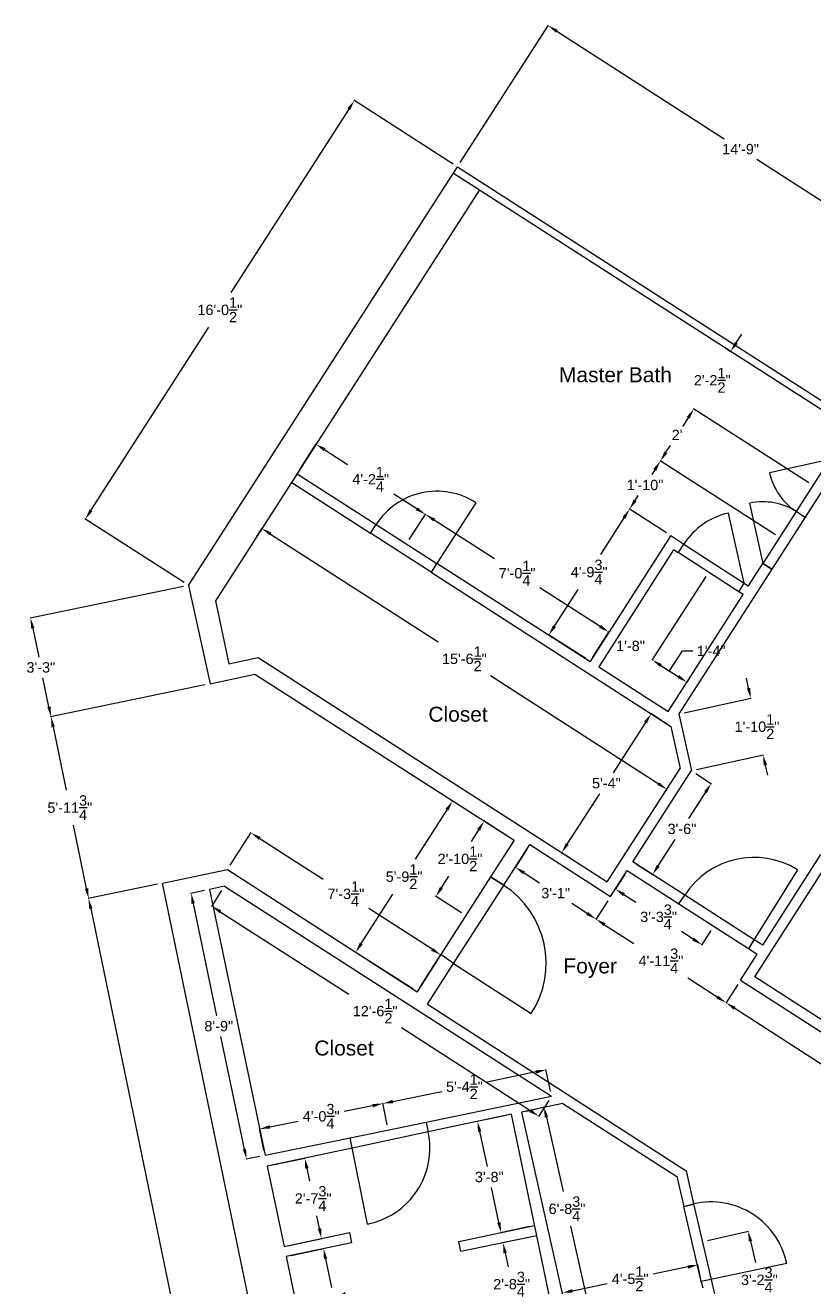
# Model space of a CAD drawing. Header units: inches. Extents: x 21 to 1048, y 4 to 777.
# Drawn here: x 51.8 to 357.2, y 288.8 to 777.3 of the extents above; entities that cross this region are included whole.
import ezdxf

# ---------------------------------------------------------------- set-up
doc = ezdxf.new("R2010")
doc.units = ezdxf.units.IN
doc.header["$MEASUREMENT"] = 0
for name, color, linetype in [('Unit 6 - Dimension', 30, 'Continuous'), ('Unit 6 - Doors', 4, 'Continuous'), ('Unit 6 - Label', 2, 'Continuous'), ('Unit 6 - Walls', 7, 'Continuous')]:
    doc.layers.add(name, color=color, linetype=linetype)
doc.styles.get("Standard").update_dxf_attribs({"font": 'arial.ttf'})
doc.dimstyles.get("Standard").update_dxf_attribs({"dimtxt": 4, "dimasz": 4, "dimexe": 0.18, "dimexo": 2, "dimgap": 2, "dimtad": 0, "dimtih": 1, "dimtoh": 1, "dimzin": 0, "dimdsep": 46, "dimlunit": 4, "dimtxsty": 'Standard', "dimcen": 0.09, "dimadec": 0, "dimazin": 0, "dimtfac": 1, "dimtofl": 0, "dimtmove": 0, "dimatfit": 3, "dimfxl": 1, "dimtolj": 1, "dimtzin": 0, "dimarcsym": 0})

# ---------------------------------------------------------------- blocks, each defined once
blk = doc.blocks.new('*D2')
at = {"layer": 'Defpoints', "color": 0, "transparency": 16777216}
for p in [(179.08, 748.21), (219.01, 722.56), (114.96, 560.58)]:
    blk.add_point(p, dxfattribs=at)
at = {"layer": 'Unit 6 - Dimension', "color": 0, "lineweight": -2, "transparency": 16777216}
for p, q in [((217.33, 723.64), (178.93, 748.31)), ((176.92, 744.85), (131.37, 673.94)), ((77.19, 589.6), (122.74, 660.5)), ((113.27, 561.66), (74.88, 586.33))]:
    blk.add_line(p, q, dxfattribs=at)
at = {"layer": 'Unit 6 - Dimension', "color": 0, "transparency": 16777216}
for points in [[(176.36, 745.21), (177.48, 744.49), (179.08, 748.21)], [(76.63, 589.96), (77.75, 589.24), (75.03, 586.23)]]:
    blk.add_solid(points, dxfattribs=at)
at = {"layer": 'Unit 6 - Dimension', "color": 0, "transparency": 16777216, "insert": (127.05, 667.22), "char_height": 4, "attachment_point": 5}
blk.add_mtext('\\A1;16\'-0{\\H1.000000x;\\S1/2;}"', dxfattribs=at)
blk = doc.blocks.new('*D3')
at = {"layer": 'Defpoints', "color": 0, "transparency": 16777216}
for p in [(219.01, 722.56), (402.98, 681.6), (367.9, 626.97)]:
    blk.add_point(p, dxfattribs=at)
at = {"layer": 'Unit 6 - Dimension', "color": 0, "lineweight": -2, "transparency": 16777216}
for p, q in [((220.09, 724.25), (254.18, 777.35)), ((257.45, 775.03), (322.23, 733.44)), ((399.61, 683.76), (334.83, 725.36)), ((368.98, 628.65), (403.08, 681.75))]:
    blk.add_line(p, q, dxfattribs=at)
at = {"layer": 'Unit 6 - Dimension', "color": 0, "transparency": 16777216}
for points in [[(257.81, 775.6), (257.09, 774.47), (254.08, 777.2)], [(399.97, 684.32), (399.25, 683.2), (402.98, 681.6)]]:
    blk.add_solid(points, dxfattribs=at)
at = {"layer": 'Unit 6 - Dimension', "color": 0, "transparency": 16777216, "insert": (328.53, 729.4), "char_height": 4, "attachment_point": 5}
blk.add_mtext('\\A1;14\'-9"', dxfattribs=at)
blk = doc.blocks.new('*D4')
at = {"layer": 'Defpoints', "color": 0, "transparency": 16777216}
for p in [(129.96, 450.62), (212.53, 417.63), (203.36, 403.39)]:
    blk.add_point(p, dxfattribs=at)
at = {"layer": 'Unit 6 - Dimension', "color": 0, "lineweight": -2, "transparency": 16777216}
for p, q in [((131.04, 452.31), (139.22, 465.01)), ((142.48, 462.7), (167.01, 446.92)), ((209.16, 419.79), (184.64, 435.57)), ((204.45, 405.07), (212.62, 417.78))]:
    blk.add_line(p, q, dxfattribs=at)
at = {"layer": 'Unit 6 - Dimension', "color": 0, "transparency": 16777216}
for points in [[(142.85, 463.26), (142.12, 462.14), (139.12, 464.86)], [(209.52, 420.35), (208.8, 419.23), (212.53, 417.63)]]:
    blk.add_solid(points, dxfattribs=at)
at = {"layer": 'Unit 6 - Dimension', "color": 0, "transparency": 16777216, "insert": (175.82, 441.25), "char_height": 4, "attachment_point": 5}
blk.add_mtext('\\A1;7\'-3{\\H1.000000x;\\S1/4;}"', dxfattribs=at)
blk = doc.blocks.new('*D29')
at = {"layer": 'Defpoints', "color": 0, "transparency": 16777216}
for p in [(226.75, 353.17), (239.75, 355.92), (248.86, 312.9)]:
    blk.add_point(p, dxfattribs=at)
at = {"layer": 'Unit 6 - Dimension', "color": 0, "lineweight": -2, "transparency": 16777216}
for p, q in [((237.79, 355.51), (226.57, 353.13)), ((227.58, 349.26), (230.45, 335.7)), ((235.04, 314.06), (232.17, 327.61)), ((246.91, 312.49), (235.69, 310.11))]:
    blk.add_line(p, q, dxfattribs=at)
at = {"layer": 'Unit 6 - Dimension', "color": 0, "transparency": 16777216}
for points in [[(228.23, 349.39), (226.93, 349.12), (226.75, 353.17)], [(235.69, 314.2), (234.39, 313.92), (235.87, 310.15)]]:
    blk.add_solid(points, dxfattribs=at)
at = {"layer": 'Unit 6 - Dimension', "color": 0, "transparency": 16777216, "insert": (231.31, 331.66), "char_height": 4, "attachment_point": 5}
blk.add_mtext('\\A1;3\'-8"', dxfattribs=at)
blk = doc.blocks.new('*D32')
at = {"layer": 'Defpoints', "color": 0, "transparency": 16777216}
for p in [(159.92, 338.95), (145.41, 335.93), (151.91, 304.78)]:
    blk.add_point(p, dxfattribs=at)
at = {"layer": 'Unit 6 - Dimension', "color": 0, "lineweight": -2, "transparency": 16777216}
for p, q in [((147.37, 336.34), (160.1, 338.99)), ((160.74, 335.04), (161.77, 330.09)), ((165.6, 311.72), (164.57, 316.67)), ((153.87, 305.19), (166.59, 307.84))]:
    blk.add_line(p, q, dxfattribs=at)
at = {"layer": 'Unit 6 - Dimension', "color": 0, "transparency": 16777216}
for points in [[(161.39, 335.17), (160.08, 334.9), (159.92, 338.95)], [(166.25, 311.86), (164.95, 311.58), (166.41, 307.8)]]:
    blk.add_solid(points, dxfattribs=at)
at = {"layer": 'Unit 6 - Dimension', "color": 0, "transparency": 16777216, "insert": (163.17, 323.38), "char_height": 4, "attachment_point": 5}
blk.add_mtext('\\A1;2\'-7{\\H1.000000x;\\S3/4;}"', dxfattribs=at)
blk = doc.blocks.new('*D33')
at = {"layer": 'Defpoints', "color": 0, "transparency": 16777216}
for p in [(167.16, 303.96), (152.71, 300.95), (161.78, 257.42)]:
    blk.add_point(p, dxfattribs=at)
at = {"layer": 'Unit 6 - Dimension', "color": 0, "lineweight": -2, "transparency": 16777216}
for p, q in [((154.67, 301.36), (167.34, 304)), ((167.98, 300.05), (170.3, 288.91)), ((175.42, 264.35), (173.1, 275.48)), ((163.74, 257.82), (176.41, 260.47))]:
    blk.add_line(p, q, dxfattribs=at)
at = {"layer": 'Unit 6 - Dimension', "color": 0, "transparency": 16777216}
for points in [[(168.63, 300.18), (167.32, 299.91), (167.16, 303.96)], [(176.07, 264.48), (174.77, 264.21), (176.24, 260.43)]]:
    blk.add_solid(points, dxfattribs=at)
at = {"layer": 'Unit 6 - Dimension', "color": 0, "transparency": 16777216, "insert": (171.7, 282.2), "char_height": 4, "attachment_point": 5}
blk.add_mtext('\\A1;3\'-8{\\H1.000000x;\\S1/2;}"', dxfattribs=at)
blk = doc.blocks.new('*D34')
at = {"layer": 'Defpoints', "color": 0, "transparency": 16777216}
for p in [(249.7, 308.92), (243.29, 274.22), (256.36, 276.95)]:
    blk.add_point(p, dxfattribs=at)
at = {"layer": 'Unit 6 - Dimension', "color": 0, "lineweight": -2, "transparency": 16777216}
for p, q in [((247.74, 308.51), (236.44, 306.16)), ((237.44, 302.28), (238.55, 296.95)), ((242.47, 278.14), (241.36, 283.46)), ((254.4, 276.54), (243.11, 274.19))]:
    blk.add_line(p, q, dxfattribs=at)
at = {"layer": 'Unit 6 - Dimension', "color": 0, "transparency": 16777216}
for points in [[(238.09, 302.41), (236.78, 302.14), (236.62, 306.19)], [(243.12, 278.27), (241.82, 278), (243.29, 274.22)]]:
    blk.add_solid(points, dxfattribs=at)
at = {"layer": 'Unit 6 - Dimension', "color": 0, "transparency": 16777216, "insert": (239.95, 290.21), "char_height": 4, "attachment_point": 5}
blk.add_mtext('\\A1;2\'-8{\\H1.000000x;\\S3/4;}"', dxfattribs=at)
blk = doc.blocks.new('*D36')
at = {"layer": 'Defpoints', "color": 0, "transparency": 16777216}
for p in [(123.1, 442.96), (137.38, 338.59), (144.55, 340.08)]:
    blk.add_point(p, dxfattribs=at)
at = {"layer": 'Unit 6 - Dimension', "color": 0, "lineweight": -2, "transparency": 16777216}
for p, q in [((121.14, 442.56), (115.75, 441.43)), ((116.74, 437.55), (125.81, 394.07)), ((136.56, 342.5), (127.49, 385.99)), ((142.59, 339.67), (137.2, 338.55))]:
    blk.add_line(p, q, dxfattribs=at)
at = {"layer": 'Unit 6 - Dimension', "color": 0, "transparency": 16777216}
for points in [[(117.39, 437.69), (116.09, 437.42), (115.92, 441.47)], [(137.21, 342.64), (135.91, 342.37), (137.38, 338.59)]]:
    blk.add_solid(points, dxfattribs=at)
at = {"layer": 'Unit 6 - Dimension', "color": 0, "transparency": 16777216, "insert": (126.65, 390.03), "char_height": 4, "attachment_point": 5}
blk.add_mtext('\\A1;8\'-9"', dxfattribs=at)
blk = doc.blocks.new('*D40')
at = {"layer": 'Defpoints', "color": 0, "transparency": 16777216}
for p in [(312.04, 297.68), (313.87, 288.83), (261.4, 277.99)]:
    blk.add_point(p, dxfattribs=at)
at = {"layer": 'Unit 6 - Dimension', "color": 0, "lineweight": -2, "transparency": 16777216}
for p, q in [((308.13, 296.87), (294.66, 294.09)), ((313.47, 290.79), (312.01, 297.86)), ((263.49, 287.65), (276.95, 290.43)), ((261, 279.95), (259.54, 287.02))]:
    blk.add_line(p, q, dxfattribs=at)
at = {"layer": 'Unit 6 - Dimension', "color": 0, "transparency": 16777216}
for points in [[(307.99, 297.52), (308.26, 296.22), (312.04, 297.68)], [(263.36, 288.31), (263.62, 287), (259.57, 286.84)]]:
    blk.add_solid(points, dxfattribs=at)
at = {"layer": 'Unit 6 - Dimension', "color": 0, "transparency": 16777216, "insert": (285.81, 292.26), "char_height": 4, "attachment_point": 5}
blk.add_mtext('\\A1;4\'-5{\\H1.000000x;\\S1/2;}"', dxfattribs=at)
blk = doc.blocks.new('*D41')
at = {"layer": 'Defpoints', "color": 0, "transparency": 16777216}
for p in [(247.03, 460.3), (278.22, 440.25), (272.58, 431.48)]:
    blk.add_point(p, dxfattribs=at)
at = {"layer": 'Unit 6 - Dimension', "color": 0, "lineweight": -2, "transparency": 16777216}
for p, q in [((245.94, 458.62), (241.29, 451.38)), ((244.75, 449.37), (250.69, 445.55)), ((269.21, 433.64), (263.27, 437.46)), ((277.13, 438.57), (272.48, 431.33))]:
    blk.add_line(p, q, dxfattribs=at)
at = {"layer": 'Unit 6 - Dimension', "color": 0, "transparency": 16777216}
for points in [[(245.11, 449.93), (244.39, 448.81), (241.39, 451.53)], [(269.57, 434.21), (268.85, 433.08), (272.58, 431.48)]]:
    blk.add_solid(points, dxfattribs=at)
at = {"layer": 'Unit 6 - Dimension', "color": 0, "transparency": 16777216, "insert": (256.98, 441.51), "char_height": 4, "attachment_point": 5}
blk.add_mtext('\\A1;3\'-1"', dxfattribs=at)
blk = doc.blocks.new('*D42')
at = {"layer": 'Defpoints', "color": 0, "transparency": 16777216}
for p in [(278.22, 440.25), (328.49, 407.86), (322.88, 399.14)]:
    blk.add_point(p, dxfattribs=at)
at = {"layer": 'Unit 6 - Dimension', "color": 0, "lineweight": -2, "transparency": 16777216}
for p, q in [((277.13, 438.57), (272.48, 431.33)), ((275.94, 429.32), (287.29, 422.02)), ((319.52, 401.3), (308.17, 408.6)), ((327.41, 406.17), (322.79, 398.99))]:
    blk.add_line(p, q, dxfattribs=at)
at = {"layer": 'Unit 6 - Dimension', "color": 0, "transparency": 16777216}
for points in [[(276.3, 429.88), (275.58, 428.76), (272.58, 431.48)], [(319.88, 401.86), (319.16, 400.74), (322.88, 399.14)]]:
    blk.add_solid(points, dxfattribs=at)
at = {"layer": 'Unit 6 - Dimension', "color": 0, "transparency": 16777216, "insert": (297.73, 415.31), "char_height": 4, "attachment_point": 5}
blk.add_mtext('\\A1;4\'-11{\\H1.000000x;\\S3/4;}"', dxfattribs=at)
blk = doc.blocks.new('*D43')
at = {"layer": 'Defpoints', "color": 0, "transparency": 16777216}
for p in [(328.49, 407.86), (452.17, 328.38), (446.55, 319.64)]:
    blk.add_point(p, dxfattribs=at)
at = {"layer": 'Unit 6 - Dimension', "color": 0, "lineweight": -2, "transparency": 16777216}
for p, q in [((327.41, 406.17), (322.79, 398.99)), ((326.25, 396.98), (378.43, 363.43)), ((443.18, 321.8), (391.01, 355.35)), ((451.09, 326.7), (446.45, 319.49))]:
    blk.add_line(p, q, dxfattribs=at)
at = {"layer": 'Unit 6 - Dimension', "color": 0, "transparency": 16777216}
for points in [[(326.61, 397.54), (325.89, 396.42), (322.88, 399.14)], [(443.55, 322.36), (442.82, 321.24), (446.55, 319.64)]]:
    blk.add_solid(points, dxfattribs=at)
at = {"layer": 'Unit 6 - Dimension', "color": 0, "transparency": 16777216, "insert": (384.72, 359.39), "char_height": 4, "attachment_point": 5}
blk.add_mtext('\\A1;12\'-3"', dxfattribs=at)
blk = doc.blocks.new('*D67')
at = {"layer": 'Defpoints', "color": 0, "transparency": 16777216}
for p in [(243.71, 356.77), (270.21, 279.97), (261.4, 277.99)]:
    blk.add_point(p, dxfattribs=at)
at = {"layer": 'Unit 6 - Dimension', "color": 0, "lineweight": -2, "transparency": 16777216}
for p, q in [((245.66, 357.2), (252.7, 358.78)), ((253.4, 354.84), (259.85, 326.1)), ((269.34, 283.87), (262.88, 312.61)), ((263.35, 278.43), (270.39, 280.01))]:
    blk.add_line(p, q, dxfattribs=at)
at = {"layer": 'Unit 6 - Dimension', "color": 0, "transparency": 16777216}
for points in [[(254.05, 354.99), (252.75, 354.69), (252.52, 358.74)], [(269.99, 284.02), (268.68, 283.73), (270.21, 279.97)]]:
    blk.add_solid(points, dxfattribs=at)
at = {"layer": 'Unit 6 - Dimension', "color": 0, "transparency": 16777216, "insert": (261.37, 319.36), "char_height": 4, "attachment_point": 5}
blk.add_mtext('\\A1;6\'-8{\\H1.000000x;\\S3/4;}"', dxfattribs=at)
blk = doc.blocks.new('*D73')
at = {"layer": 'Defpoints', "color": 0, "transparency": 16777216}
for p in [(301.59, 505.98), (259.33, 457.17), (267, 452.23)]:
    blk.add_point(p, dxfattribs=at)
at = {"layer": 'Unit 6 - Dimension', "color": 0, "lineweight": -2, "transparency": 16777216}
for p, q in [((299.91, 507.06), (293.77, 511.02)), ((291.76, 507.56), (279.22, 488.08)), ((261.49, 460.53), (274.03, 480.01)), ((265.31, 453.31), (259.17, 457.27))]:
    blk.add_line(p, q, dxfattribs=at)
at = {"layer": 'Unit 6 - Dimension', "color": 0, "transparency": 16777216}
for points in [[(291.2, 507.92), (292.32, 507.19), (293.92, 510.92)], [(260.93, 460.89), (262.05, 460.17), (259.33, 457.17)]]:
    blk.add_solid(points, dxfattribs=at)
at = {"layer": 'Unit 6 - Dimension', "color": 0, "transparency": 16777216, "insert": (276.62, 484.04), "char_height": 4, "attachment_point": 5}
blk.add_mtext('\\A1;5\'-4"', dxfattribs=at)
blk = doc.blocks.new('*D74')
at = {"layer": 'Defpoints', "color": 0, "transparency": 16777216}
for p in [(140.14, 577.73), (300.03, 481.71), (296.87, 476.8)]:
    blk.add_point(p, dxfattribs=at)
at = {"layer": 'Unit 6 - Dimension', "color": 0, "lineweight": -2, "transparency": 16777216}
for p, q in [((141.22, 579.41), (143.4, 582.79)), ((146.67, 580.48), (211.53, 538.71)), ((296.67, 483.88), (231.81, 525.65)), ((297.95, 478.48), (300.13, 481.86))]:
    blk.add_line(p, q, dxfattribs=at)
at = {"layer": 'Unit 6 - Dimension', "color": 0, "transparency": 16777216}
for points in [[(147.03, 581.04), (146.31, 579.92), (143.31, 582.64)], [(297.03, 484.44), (296.31, 483.32), (300.03, 481.71)]]:
    blk.add_solid(points, dxfattribs=at)
at = {"layer": 'Unit 6 - Dimension', "color": 0, "transparency": 16777216, "insert": (221.67, 532.18), "char_height": 4, "attachment_point": 5}
blk.add_mtext('\\A1;15\'-6{\\H1.000000x;\\S1/2;}"', dxfattribs=at)
blk = doc.blocks.new('*D75')
at = {"layer": 'Defpoints', "color": 0, "transparency": 16777216}
for p in [(104.9, 445.36), (76.28, 439.44), (176.56, 98.89)]:
    blk.add_point(p, dxfattribs=at)
at = {"layer": 'Unit 6 - Dimension', "color": 0, "lineweight": -2, "transparency": 16777216}
for p, q in [((102.94, 444.95), (76.11, 439.4)), ((77.09, 435.52), (110.72, 272.95)), ((147.13, 96.89), (113.51, 259.46)), ((174.6, 98.49), (147.76, 92.94))]:
    blk.add_line(p, q, dxfattribs=at)
at = {"layer": 'Unit 6 - Dimension', "color": 0, "transparency": 16777216}
for points in [[(77.75, 435.66), (76.44, 435.39), (76.28, 439.44)], [(147.78, 97.02), (146.48, 96.75), (147.94, 92.97)]]:
    blk.add_solid(points, dxfattribs=at)
at = {"layer": 'Unit 6 - Dimension', "color": 0, "transparency": 16777216, "insert": (112.11, 266.21), "char_height": 4, "attachment_point": 5}
blk.add_mtext('\\A1;29\'-5{\\H1.000000x;\\S3/4;}"', dxfattribs=at)
blk = doc.blocks.new('*D76')
at = {"layer": 'Defpoints', "color": 0, "transparency": 16777216}
for p in [(123.27, 522.48), (61.74, 509.75), (104.9, 445.36)]:
    blk.add_point(p, dxfattribs=at)
at = {"layer": 'Unit 6 - Dimension', "color": 0, "lineweight": -2, "transparency": 16777216}
for p, q in [((121.31, 522.07), (61.56, 509.72)), ((62.55, 505.84), (67.62, 481.34)), ((75.47, 443.36), (70.41, 467.85)), ((102.94, 444.95), (76.11, 439.4))]:
    blk.add_line(p, q, dxfattribs=at)
at = {"layer": 'Unit 6 - Dimension', "color": 0, "transparency": 16777216}
for points in [[(63.2, 505.97), (61.9, 505.7), (61.74, 509.75)], [(76.13, 443.49), (74.82, 443.22), (76.28, 439.44)]]:
    blk.add_solid(points, dxfattribs=at)
at = {"layer": 'Unit 6 - Dimension', "color": 0, "transparency": 16777216, "insert": (69.01, 474.6), "char_height": 4, "attachment_point": 5}
blk.add_mtext('\\A1;5\'-11{\\H1.000000x;\\S3/4;}"', dxfattribs=at)
blk = doc.blocks.new('*D77')
at = {"layer": 'Defpoints', "color": 0, "transparency": 16777216}
for p in [(114.96, 560.58), (53.84, 547.94), (123.27, 522.48)]:
    blk.add_point(p, dxfattribs=at)
at = {"layer": 'Unit 6 - Dimension', "color": 0, "lineweight": -2, "transparency": 16777216}
for p, q in [((113, 560.18), (53.67, 547.91)), ((54.65, 544.03), (56.96, 532.89)), ((60.93, 513.67), (58.63, 524.8)), ((121.31, 522.07), (61.56, 509.72))]:
    blk.add_line(p, q, dxfattribs=at)
at = {"layer": 'Unit 6 - Dimension', "color": 0, "transparency": 16777216}
for points in [[(55.31, 544.16), (54, 543.89), (53.84, 547.94)], [(61.58, 513.8), (60.28, 513.53), (61.74, 509.75)]]:
    blk.add_solid(points, dxfattribs=at)
at = {"layer": 'Unit 6 - Dimension', "color": 0, "transparency": 16777216, "insert": (57.79, 528.85), "char_height": 4, "attachment_point": 5}
blk.add_mtext('\\A1;3\'-3"', dxfattribs=at)
blk = doc.blocks.new('*D79')
at = {"layer": 'Defpoints', "color": 0, "transparency": 16777216}
for p in [(190.1, 360.09), (192.2, 349.92), (144.55, 340.08)]:
    blk.add_point(p, dxfattribs=at)
at = {"layer": 'Unit 6 - Dimension', "color": 0, "lineweight": -2, "transparency": 16777216}
for p, q in [((186.18, 359.28), (175.19, 357.01)), ((191.79, 351.88), (190.06, 360.27)), ((146.36, 351.06), (157.36, 353.33)), ((144.14, 342.04), (142.41, 350.43))]:
    blk.add_line(p, q, dxfattribs=at)
at = {"layer": 'Unit 6 - Dimension', "color": 0, "transparency": 16777216}
for points in [[(186.05, 359.93), (186.32, 358.63), (190.1, 360.09)], [(146.23, 351.71), (146.5, 350.41), (142.45, 350.25)]]:
    blk.add_solid(points, dxfattribs=at)
at = {"layer": 'Unit 6 - Dimension', "color": 0, "transparency": 16777216, "insert": (166.27, 355.17), "char_height": 4, "attachment_point": 5}
blk.add_mtext('\\A1;4\'-0{\\H1.000000x;\\S3/4;}"', dxfattribs=at)
blk = doc.blocks.new('*D80')
at = {"layer": 'Defpoints', "color": 0, "transparency": 16777216}
for p in [(253.28, 373.14), (255.38, 362.97), (192.2, 349.92)]:
    blk.add_point(p, dxfattribs=at)
at = {"layer": 'Unit 6 - Dimension', "color": 0, "lineweight": -2, "transparency": 16777216}
for p, q in [((249.37, 372.33), (230.47, 368.43)), ((254.98, 364.93), (253.25, 373.32)), ((194.01, 360.9), (212.92, 364.8)), ((191.79, 351.88), (190.06, 360.27))]:
    blk.add_line(p, q, dxfattribs=at)
at = {"layer": 'Unit 6 - Dimension', "color": 0, "transparency": 16777216}
for points in [[(249.23, 372.98), (249.5, 371.68), (253.28, 373.14)], [(193.88, 361.55), (194.15, 360.25), (190.1, 360.09)]]:
    blk.add_solid(points, dxfattribs=at)
at = {"layer": 'Unit 6 - Dimension', "color": 0, "transparency": 16777216, "insert": (221.69, 366.62), "char_height": 4, "attachment_point": 5}
blk.add_mtext('\\A1;5\'-4{\\H1.000000x;\\S1/2;}"', dxfattribs=at)
blk = doc.blocks.new('*D87')
at = {"layer": 'Defpoints', "color": 0, "transparency": 16777216}
for p in [(331.46, 310.74), (313.75, 306.66), (322.43, 268.94)]:
    blk.add_point(p, dxfattribs=at)
at = {"layer": 'Unit 6 - Dimension', "color": 0, "lineweight": -2, "transparency": 16777216}
for p, q in [((315.69, 307.11), (331.64, 310.78)), ((332.36, 306.84), (334.25, 298.62)), ((339.25, 276.91), (337.36, 285.13)), ((324.38, 269.38), (340.32, 273.06))]:
    blk.add_line(p, q, dxfattribs=at)
at = {"layer": 'Unit 6 - Dimension', "color": 0, "transparency": 16777216}
for points in [[(333.01, 306.99), (331.71, 306.69), (331.46, 310.74)], [(339.9, 277.06), (338.6, 276.76), (340.15, 273.01)]]:
    blk.add_solid(points, dxfattribs=at)
at = {"layer": 'Unit 6 - Dimension', "color": 0, "transparency": 16777216, "insert": (335.81, 291.88), "char_height": 4, "attachment_point": 5}
blk.add_mtext('\\A1;3\'-2{\\H1.000000x;\\S3/4;}"', dxfattribs=at)
blk = doc.blocks.new('*D91')
at = {"layer": 'Defpoints', "color": 0, "transparency": 16777216}
for p in [(284.66, 450.27), (318.17, 428.72), (313.57, 421.57)]:
    blk.add_point(p, dxfattribs=at)
at = {"layer": 'Unit 6 - Dimension', "color": 0, "lineweight": -2, "transparency": 16777216}
for p, q in [((283.57, 448.59), (279.96, 442.96)), ((283.42, 440.95), (287.98, 438.02)), ((310.21, 423.73), (305.65, 426.66)), ((317.09, 427.04), (313.48, 421.42))]:
    blk.add_line(p, q, dxfattribs=at)
at = {"layer": 'Unit 6 - Dimension', "color": 0, "transparency": 16777216}
for points in [[(283.78, 441.51), (283.06, 440.39), (280.06, 443.12)], [(310.57, 424.29), (309.85, 423.17), (313.57, 421.57)]]:
    blk.add_solid(points, dxfattribs=at)
at = {"layer": 'Unit 6 - Dimension', "color": 0, "transparency": 16777216, "insert": (296.81, 432.34), "char_height": 4, "attachment_point": 5}
blk.add_mtext('\\A1;3\'-3{\\H1.000000x;\\S3/4;}"', dxfattribs=at)
blk = doc.blocks.new('*D92')
at = {"layer": 'Defpoints', "color": 0, "transparency": 16777216}
for p in [(229.3, 469.36), (240.87, 461.96), (222.2, 432.8)]:
    blk.add_point(p, dxfattribs=at)
at = {"layer": 'Unit 6 - Dimension', "color": 0, "lineweight": -2, "transparency": 16777216}
for p, q in [((239.19, 463.03), (229.15, 469.46)), ((227.15, 466), (224.27, 461.51)), ((212.79, 443.58), (215.67, 448.07)), ((220.52, 433.88), (210.48, 440.31))]:
    blk.add_line(p, q, dxfattribs=at)
at = {"layer": 'Unit 6 - Dimension', "color": 0, "transparency": 16777216}
for points in [[(226.59, 466.36), (227.71, 465.64), (229.3, 469.36)], [(212.23, 443.94), (213.35, 443.22), (210.63, 440.21)]]:
    blk.add_solid(points, dxfattribs=at)
at = {"layer": 'Unit 6 - Dimension', "color": 0, "transparency": 16777216, "insert": (219.97, 454.79), "char_height": 4, "attachment_point": 5}
blk.add_mtext('\\A1;2\'-10{\\H1.000000x;\\S1/2;}"', dxfattribs=at)
blk = doc.blocks.new('*D93')
at = {"layer": 'Defpoints', "color": 0, "transparency": 16777216}
for p in [(128.84, 444.24), (255.38, 362.97), (250.42, 355.24)]:
    blk.add_point(p, dxfattribs=at)
at = {"layer": 'Unit 6 - Dimension', "color": 0, "lineweight": -2, "transparency": 16777216}
for p, q in [((127.76, 442.56), (123.78, 436.36)), ((127.24, 434.35), (177.01, 402.39)), ((247.05, 357.4), (197.29, 389.36)), ((254.3, 361.29), (250.32, 355.09))]:
    blk.add_line(p, q, dxfattribs=at)
at = {"layer": 'Unit 6 - Dimension', "color": 0, "transparency": 16777216}
for points in [[(127.6, 434.91), (126.88, 433.79), (123.88, 436.51)], [(247.41, 357.97), (246.69, 356.84), (250.42, 355.24)]]:
    blk.add_solid(points, dxfattribs=at)
at = {"layer": 'Unit 6 - Dimension', "color": 0, "transparency": 16777216, "insert": (187.15, 395.88), "char_height": 4, "attachment_point": 5}
blk.add_mtext('\\A1;12\'-6{\\H1.000000x;\\S1/2;}"', dxfattribs=at)
blk = doc.blocks.new('*D94')
at = {"layer": 'Defpoints', "color": 0, "transparency": 16777216}
for p in [(240.87, 461.96), (179.59, 418.61), (203.36, 403.39)]:
    blk.add_point(p, dxfattribs=at)
at = {"layer": 'Unit 6 - Dimension', "color": 0, "lineweight": -2, "transparency": 16777216}
for p, q in [((239.19, 463.03), (216.95, 477.28)), ((214.94, 473.81), (202.65, 454.61)), ((181.75, 421.98), (194.04, 441.18)), ((201.68, 404.47), (179.44, 418.71))]:
    blk.add_line(p, q, dxfattribs=at)
at = {"layer": 'Unit 6 - Dimension', "color": 0, "transparency": 16777216}
for points in [[(214.38, 474.17), (215.5, 473.45), (217.1, 477.18)], [(181.19, 422.34), (182.31, 421.62), (179.59, 418.61)]]:
    blk.add_solid(points, dxfattribs=at)
at = {"layer": 'Unit 6 - Dimension', "color": 0, "transparency": 16777216, "insert": (198.35, 447.9), "char_height": 4, "attachment_point": 5}
blk.add_mtext('\\A1;5\'-9{\\H1.000000x;\\S1/2;}"', dxfattribs=at)
blk = doc.blocks.new('*D110')
at = {"layer": 'Defpoints', "color": 0, "transparency": 16777216}
for p in [(304.73, 510.85), (337.26, 494.95), (309.5, 488.91)]:
    blk.add_point(p, dxfattribs=at)
at = {"layer": 'Unit 6 - Dimension', "color": 0, "lineweight": -2, "transparency": 16777216}
for p, q in [((331.64, 520.8), (330.79, 524.71)), ((306.68, 511.28), (332.67, 516.93)), ((311.45, 489.34), (337.44, 494.99)), ((338.11, 491.04), (338.96, 487.13))]:
    blk.add_line(p, q, dxfattribs=at)
at = {"layer": 'Unit 6 - Dimension', "color": 0, "transparency": 16777216}
for points in [[(332.3, 520.94), (330.99, 520.66), (332.49, 516.89)], [(338.77, 491.18), (337.46, 490.9), (337.26, 494.95)]]:
    blk.add_solid(points, dxfattribs=at)
at = {"layer": 'Unit 6 - Dimension', "color": 0, "transparency": 16777216, "insert": (334.88, 505.92), "char_height": 4, "attachment_point": 5}
blk.add_mtext('\\A1;1\'-10{\\H1.000000x;\\S1/2;}"', dxfattribs=at)
blk = doc.blocks.new('*D111')
at = {"layer": 'Defpoints', "color": 0, "transparency": 16777216}
for p in [(309.5, 488.91), (317.17, 483.98), (286.83, 453.66)]:
    blk.add_point(p, dxfattribs=at)
at = {"layer": 'Unit 6 - Dimension', "color": 0, "lineweight": -2, "transparency": 16777216}
for p, q in [((311.18, 487.83), (317.32, 483.88)), ((315.01, 480.62), (308.44, 470.4)), ((296.67, 452.09), (303.24, 462.31)), ((288.52, 452.58), (294.66, 448.63))]:
    blk.add_line(p, q, dxfattribs=at)
at = {"layer": 'Unit 6 - Dimension', "color": 0, "transparency": 16777216}
for points in [[(314.45, 480.98), (315.57, 480.26), (317.17, 483.98)], [(296.11, 452.45), (297.23, 451.73), (294.5, 448.73)]]:
    blk.add_solid(points, dxfattribs=at)
at = {"layer": 'Unit 6 - Dimension', "color": 0, "transparency": 16777216, "insert": (305.84, 466.35), "char_height": 4, "attachment_point": 5}
blk.add_mtext('\\A1;3\'-6"', dxfattribs=at)
blk = doc.blocks.new('*D121')
at = {"layer": 'Defpoints', "color": 0, "transparency": 16777216}
for p in [(285.58, 590.12), (301.52, 579.89), (270.29, 531.21)]:
    blk.add_point(p, dxfattribs=at)
at = {"layer": 'Unit 6 - Dimension', "color": 0, "lineweight": -2, "transparency": 16777216}
for p, q in [((283.42, 586.75), (274.29, 572.52)), ((299.83, 580.97), (285.43, 590.21)), ((256.51, 544.8), (265.64, 559.03)), ((268.6, 532.29), (254.2, 541.53))]:
    blk.add_line(p, q, dxfattribs=at)
at = {"layer": 'Unit 6 - Dimension', "color": 0, "transparency": 16777216}
for points in [[(282.86, 587.11), (283.98, 586.39), (285.58, 590.12)], [(255.95, 545.16), (257.07, 544.44), (254.35, 541.43)]]:
    blk.add_solid(points, dxfattribs=at)
at = {"layer": 'Unit 6 - Dimension', "color": 0, "transparency": 16777216, "insert": (269.96, 565.77), "char_height": 4, "attachment_point": 5}
blk.add_mtext('\\A1;4\'-9{\\H1.000000x;\\S3/4;}"', dxfattribs=at)
blk = doc.blocks.new('*D122')
at = {"layer": 'Defpoints', "color": 0, "transparency": 16777216}
for p in [(297.52, 608.74), (301.52, 579.89), (343.73, 579.09)]:
    blk.add_point(p, dxfattribs=at)
at = {"layer": 'Unit 6 - Dimension', "color": 0, "lineweight": -2, "transparency": 16777216}
for p, q in [((342.04, 580.17), (297.37, 608.83)), ((295.36, 605.37), (294.14, 603.47)), ((287.74, 593.48), (288.96, 595.38)), ((299.83, 580.97), (285.43, 590.21))]:
    blk.add_line(p, q, dxfattribs=at)
at = {"layer": 'Unit 6 - Dimension', "color": 0, "transparency": 16777216}
for points in [[(294.8, 605.73), (295.92, 605.01), (297.52, 608.74)], [(287.18, 593.84), (288.3, 593.12), (285.58, 590.12)]]:
    blk.add_solid(points, dxfattribs=at)
at = {"layer": 'Unit 6 - Dimension', "color": 0, "transparency": 16777216, "insert": (291.55, 599.43), "char_height": 4, "attachment_point": 5}
blk.add_mtext('\\A1;1\'-10"', dxfattribs=at)
blk = doc.blocks.new('*D123')
at = {"layer": 'Defpoints', "color": 0, "transparency": 16777216}
for p in [(310.43, 628.86), (356.65, 599.2), (343.73, 579.09)]:
    blk.add_point(p, dxfattribs=at)
at = {"layer": 'Unit 6 - Dimension', "color": 0, "lineweight": -2, "transparency": 16777216}
for p, q in [((308.27, 625.49), (306.55, 622.8)), ((354.97, 600.28), (310.28, 628.95)), ((299.68, 612.1), (301.4, 614.79)), ((342.04, 580.17), (297.37, 608.83))]:
    blk.add_line(p, q, dxfattribs=at)
at = {"layer": 'Unit 6 - Dimension', "color": 0, "transparency": 16777216}
for points in [[(307.71, 625.85), (308.83, 625.13), (310.43, 628.86)], [(299.12, 612.46), (300.24, 611.74), (297.52, 608.74)]]:
    blk.add_solid(points, dxfattribs=at)
at = {"layer": 'Unit 6 - Dimension', "color": 0, "transparency": 16777216, "insert": (303.98, 618.8), "char_height": 4, "attachment_point": 5}
blk.add_mtext("\\A1;2'", dxfattribs=at)
blk = doc.blocks.new('*D124')
at = {"layer": 'Defpoints', "color": 0, "transparency": 16777216}
for p in [(324.71, 651.11), (324.74, 651.09), (356.65, 599.2)]:
    blk.add_point(p, dxfattribs=at)
at = {"layer": 'Unit 6 - Dimension', "color": 0, "lineweight": -2, "transparency": 16777216}
for p, q in [((326.87, 654.48), (329.03, 657.84)), ((323.06, 652.17), (324.55, 651.21)), ((308.27, 625.49), (306.11, 622.12)), ((354.97, 600.28), (310.28, 628.95))]:
    blk.add_line(p, q, dxfattribs=at)
at = {"layer": 'Unit 6 - Dimension', "color": 0, "transparency": 16777216}
for points in [[(326.3, 654.84), (327.43, 654.12), (324.71, 651.11)], [(307.71, 625.85), (308.83, 625.13), (310.43, 628.86)]]:
    blk.add_solid(points, dxfattribs=at)
at = {"layer": 'Unit 6 - Dimension', "color": 0, "transparency": 16777216, "insert": (317.57, 639.98), "char_height": 4, "attachment_point": 5}
blk.add_mtext('\\A1;2\'-2{\\H1.000000x;\\S1/2;}"', dxfattribs=at)
blk = doc.blocks.new('*D129')
at = {"layer": 'Defpoints', "color": 0, "transparency": 16777216}
for p in [(156.93, 603.83), (206.6, 588.08), (199.27, 576.66)]:
    blk.add_point(p, dxfattribs=at)
at = {"layer": 'Unit 6 - Dimension', "color": 0, "lineweight": -2, "transparency": 16777216}
for p, q in [((158.01, 605.51), (164.35, 615.4)), ((167.62, 613.08), (176.51, 607.38)), ((203.23, 590.24), (194.34, 595.94)), ((200.35, 578.35), (206.7, 588.23))]:
    blk.add_line(p, q, dxfattribs=at)
at = {"layer": 'Unit 6 - Dimension', "color": 0, "transparency": 16777216}
for points in [[(167.98, 613.65), (167.26, 612.52), (164.25, 615.24)], [(203.59, 590.8), (202.87, 589.68), (206.6, 588.08)]]:
    blk.add_solid(points, dxfattribs=at)
at = {"layer": 'Unit 6 - Dimension', "color": 0, "transparency": 16777216, "insert": (185.42, 601.66), "char_height": 4, "attachment_point": 5}
blk.add_mtext('\\A1;4\'-2{\\H1.000000x;\\S1/4;}"', dxfattribs=at)
blk = doc.blocks.new('*D130')
at = {"layer": 'Defpoints', "color": 0, "transparency": 16777216}
for p in [(199.27, 576.66), (277.56, 542.55), (270.29, 531.21)]:
    blk.add_point(p, dxfattribs=at)
at = {"layer": 'Unit 6 - Dimension', "color": 0, "lineweight": -2, "transparency": 16777216}
for p, q in [((200.35, 578.35), (206.7, 588.23)), ((209.96, 585.92), (233.26, 570.97)), ((274.19, 544.71), (250.9, 559.66)), ((271.37, 532.89), (277.66, 542.7))]:
    blk.add_line(p, q, dxfattribs=at)
at = {"layer": 'Unit 6 - Dimension', "color": 0, "transparency": 16777216}
for points in [[(210.32, 586.48), (209.6, 585.36), (206.6, 588.08)], [(274.55, 545.27), (273.83, 544.15), (277.56, 542.55)]]:
    blk.add_solid(points, dxfattribs=at)
at = {"layer": 'Unit 6 - Dimension', "color": 0, "transparency": 16777216, "insert": (242.08, 565.31), "char_height": 4, "attachment_point": 5}
blk.add_mtext('\\A1;7\'-0{\\H1.000000x;\\S1/4;}"', dxfattribs=at)
blk = doc.blocks.new('*D131')
at = {"layer": 'Defpoints', "color": 0, "transparency": 16777216}
for p in [(316.12, 565.7), (270.29, 531.21), (294.36, 531.77)]:
    blk.add_point(p, dxfattribs=at)
at = {"layer": 'Unit 6 - Dimension', "color": 0, "lineweight": -2, "transparency": 16777216}
for p, q in [((315.04, 564.01), (294.26, 531.62)), ((274.19, 544.71), (270.83, 546.87)), ((271.37, 532.89), (277.66, 542.7)), ((297.73, 529.61), (301.09, 527.45))]:
    blk.add_line(p, q, dxfattribs=at)
at = {"layer": 'Unit 6 - Dimension', "color": 0, "transparency": 16777216}
for points in [[(274.55, 545.27), (273.83, 544.15), (277.56, 542.55)], [(298.09, 530.17), (297.37, 529.05), (294.36, 531.77)]]:
    blk.add_solid(points, dxfattribs=at)
at = {"layer": 'Unit 6 - Dimension', "color": 0, "transparency": 16777216, "insert": (285.96, 537.16), "char_height": 4, "attachment_point": 5}
blk.add_mtext('\\A1;1\'-8"', dxfattribs=at)
blk = doc.blocks.new('*D132')
at = {"layer": 'Defpoints', "color": 0, "transparency": 16777216}
for p in [(316.12, 565.7), (307.73, 523.17), (307.74, 523.18)]:
    blk.add_point(p, dxfattribs=at)
at = {"layer": 'Unit 6 - Dimension', "color": 0, "lineweight": -2, "transparency": 16777216}
for p, q in [((315.04, 564.01), (294.26, 531.62)), ((301.05, 527.48), (306.03, 535.23)), ((306.03, 535.23), (310.03, 535.23)), ((297.73, 529.61), (304.38, 525.34)), ((308.81, 524.85), (307.84, 523.34))]:
    blk.add_line(p, q, dxfattribs=at)
at = {"layer": 'Unit 6 - Dimension', "color": 0, "transparency": 16777216}
for points in [[(298.09, 530.17), (297.37, 529.05), (294.36, 531.77)], [(304.74, 525.91), (304.02, 524.78), (307.74, 523.18)]]:
    blk.add_solid(points, dxfattribs=at)
at = {"layer": 'Unit 6 - Dimension', "color": 0, "transparency": 16777216, "insert": (317.15, 535.23), "char_height": 4, "attachment_point": 5}
blk.add_mtext('\\A1;1\'-4"', dxfattribs=at)

msp = doc.modelspace()

# ---------------------------------------------------------------- linework, layer by layer
at = {"layer": 'Unit 6 - Doors'}
for p, q in [((363.117, 609.256), (339.765, 604.15)), ((350.19, 589.148), (363.117, 609.256)), ((366.391, 607.157), (353.489, 587.034)), ((226.105, 592.611), (208.8, 565.738)), ((337.264, 569.04), (332.171, 592.396)), ((329.897, 561.497), (323.819, 588.588)), ((337.264, 569.04), (350.19, 589.148)), ((353.489, 587.034), (340.586, 566.91)), ((350.19, 589.148), (353.489, 587.034)), ((185.336, 580.849), (187.569, 584.2)), ((187.569, 584.2), (210.98, 569.124)), ((208.8, 565.738), (185.336, 580.849)), ((304.383, 573.181), (306.598, 576.598)), ((306.598, 576.598), (329.897, 561.497)), ((327.808, 558.123), (304.44, 573.269)), ((337.209, 569.075), (340.586, 566.91)), ((327.808, 558.123), (329.897, 561.497)), ((350.532, 450.599), (331.637, 420.067)), ((231.811, 447.808), (212.593, 417.801)), ((236.898, 444.55), (231.811, 447.808)), ((217.485, 414.352), (236.882, 444.525)), ((304.707, 437.379), (306.942, 440.73)), ((333.757, 423.493), (306.942, 440.73)), ((304.707, 437.379), (331.637, 420.067)), ((217.485, 414.352), (247.553, 394.95)), ((177.515, 346.892), (206.879, 352.956)), ((206.879, 352.956), (207.676, 349.126)), ((184.204, 313.471), (177.515, 346.892)), ((207.691, 349.129), (178.314, 342.902)), ((306.564, 320.303), (310.384, 321.258)), ((313.307, 291.263), (306.564, 320.303)), ((310.384, 321.258), (317.108, 292.056)), ((346.444, 298.172), (313.307, 291.263))]:
    msp.add_line(p, q, dxfattribs=at)
for centre, radius, start, end in [((363.117, 609.256), 23.904, 192.33419, 237.33419), ((211.029, 569.2), 27.845, 57.21895, 147.40445), ((337.264, 569.04), 23.905, 57.26533, 102.29976), ((329.897, 561.497), 27.765, 102.64364, 147.0507), ((333.757, 423.493), 31.877, 58.24841, 147.26533), ((217.412, 414.398), 35.87, 327.16792, 57.12645), ((178.314, 342.902), 30.014, 281.31786, 11.96802), ((317.108, 292.056), 29.967, 11.77744, 102.96745)]:
    msp.add_arc(centre, radius, start, end, dxfattribs=at)
at = {"layer": 'Unit 6 - Walls'}
for p, q in [((114.957, 560.582), (219.008, 722.564)), ((367.267, 623.779), (217.412, 720.01)), ((219.008, 722.564), (367.904, 626.971)), ((227.467, 713.627), (125.33, 554.677)), ((156.929, 603.83), (187.569, 584.2)), ((154.854, 600.479), (185.336, 580.849)), ((185.336, 580.849), (187.569, 584.2)), ((301.516, 579.892), (270.285, 531.208)), ((301.516, 579.892), (306.598, 576.598)), ((304.383, 573.181), (306.598, 576.598)), ((302.633, 574.306), (273.638, 529.061)), ((304.383, 573.181), (302.633, 574.306)), ((211.016, 569.179), (208.8, 565.738)), ((211.016, 569.179), (270.285, 531.208)), ((340.586, 566.91), (304.707, 510.949)), ((331.624, 560.377), (337.209, 569.075)), ((340.586, 566.91), (337.209, 569.075)), ((208.8, 565.738), (301.591, 505.982)), ((114.957, 560.582), (123.272, 522.478)), ((300.476, 511.867), (329.484, 557.045)), ((327.808, 558.123), (329.897, 561.497)), ((329.484, 557.045), (327.808, 558.123)), ((329.897, 561.497), (331.642, 560.366)), ((125.33, 554.677), (130.596, 530.26)), ((130.596, 530.26), (141.927, 532.654)), ((141.927, 532.654), (276.939, 445.837)), ((273.638, 529.061), (300.476, 511.867)), ((123.272, 522.478), (140.65, 526.27)), ((140.65, 526.27), (240.872, 461.956)), ((304.707, 510.949), (309.498, 488.913)), ((301.591, 505.982), (305.186, 489.724)), ((276.939, 445.837), (305.186, 489.724)), ((286.834, 453.657), (309.498, 488.913)), ((240.872, 461.956), (231.811, 447.808)), ((236.898, 444.55), (247.026, 460.303)), ((247.026, 460.303), (278.216, 440.251)), ((337.119, 421.331), (359.647, 456.503)), ((104.903, 445.359), (129.958, 450.625)), ((129.958, 450.625), (203.363, 403.39)), ((278.216, 440.251), (284.656, 450.27)), ((284.656, 450.27), (304.707, 437.379)), ((306.942, 440.73), (286.834, 453.657)), ((334.072, 409.131), (362.202, 452.992)), ((176.558, 98.892), (104.903, 445.359)), ((231.811, 447.808), (236.893, 444.541)), ((128.841, 444.241), (123.095, 442.965)), ((123.095, 442.965), (144.547, 340.083)), ((128.841, 444.241), (255.382, 362.974)), ((304.707, 437.379), (306.942, 440.73)), ((333.757, 423.493), (331.578, 420.104)), ((337.119, 421.331), (333.757, 423.493)), ((212.593, 417.801), (203.363, 403.39)), ((217.485, 414.352), (212.593, 417.801)), ((328.487, 407.855), (334.946, 417.94)), ((331.637, 420.067), (334.946, 417.94)), ((207.358, 398.599), (217.485, 414.352)), ((328.487, 407.855), (452.168, 328.38)), ((405.232, 363.301), (334.072, 409.131)), ((207.358, 398.599), (307.421, 334.125)), ((206.879, 352.956), (255.382, 362.974)), ((259.755, 360.166), (243.713, 356.765)), ((243.713, 356.765), (261.401, 277.99)), ((259.755, 360.166), (303.889, 331.822)), ((206.879, 352.956), (207.691, 349.129)), ((239.888, 355.954), (207.691, 349.129)), ((256.361, 276.949), (239.888, 355.954)), ((144.547, 340.083), (177.515, 346.892)), ((178.314, 342.902), (177.515, 346.892)), ((178.314, 342.902), (145.414, 335.928)), ((145.414, 335.928), (151.908, 304.78)), ((307.421, 334.125), (310.384, 321.258)), ((303.889, 331.822), (306.564, 320.303)), ((306.564, 320.303), (310.4, 321.187)), ((219.487, 306.676), (248.865, 312.902)), ((151.908, 304.78), (177.196, 310.187)), ((177.196, 310.187), (178.023, 306.203)), ((249.695, 308.919), (220.285, 302.846)), ((178.023, 306.203), (152.707, 300.948)), ((220.285, 302.846), (219.487, 306.676)), ((152.707, 300.948), (161.784, 257.417)), ((317.108, 292.056), (313.307, 291.263)), ((313.307, 291.263), (313.872, 288.827)), ((317.108, 292.056), (319.07, 283.535))]:
    msp.add_line(p, q, dxfattribs=at)

# ---------------------------------------------------------------- texts
at = {"layer": 'Unit 6 - Label', "char_height": 5.7975, "attachment_point": 1}
for s, insert in [('Master Bath', (258.292, 644.999)), ('Closet', (207.737, 513.662)), ('Foyer', (259.995, 416.26)), ('Closet', (163.628, 384.494))]:
    msp.add_mtext_dynamic_manual_height_columns(s, width=61.46224, gutter_width=1, heights=[0], dxfattribs=dict(at, insert=insert))

# ---------------------------------------------------------------- dimensions: what is measured, and where the dimension line sits
at = {"layer": 'Unit 6 - Dimension'}
for p1, p2, distance, picture, middle in [((219.008, 722.564), (367.904, 626.971), 64.922, '*D3', (328.531, 729.399)), ((114.957, 560.582), (219.008, 722.564), 47.457, '*D2', (127.054, 667.222)), ((156.929, 603.83), (199.275, 576.662), 13.562, '*D129', (185.425, 601.66)), ((270.285, 531.208), (301.516, 579.892), 18.936, '*D121', (269.963, 565.775)), ((140.14, 577.725), (296.865, 476.796), 5.849, '*D74', (221.669, 532.178)), ((304.728, 510.853), (309.498, 488.913), 28.414, '*D110', (334.879, 505.919)), ((301.591, 505.982), (266.996, 452.231), -9.122, '*D73', (276.623, 484.044)), ((286.834, 453.657), (309.498, 488.913), -9.119, '*D111', (305.836, 466.354)), ((240.872, 461.956), (203.363, 403.39), -28.229, '*D94', (198.346, 447.897)), ((222.202, 432.805), (240.872, 461.956), 13.737, '*D92', (219.969, 454.789)), ((129.958, 450.625), (203.363, 403.39), 16.932, '*D4', (175.823, 441.246)), ((247.026, 460.303), (278.216, 440.251), -10.426, '*D41', (256.982, 441.507)), ((284.656, 450.27), (318.172, 428.723), -8.505, '*D91', (296.815, 432.342)), ((176.558, 98.892), (104.903, 445.359), 29.225, '*D75', (112.111, 266.206)), ((123.095, 442.965), (144.547, 340.083), -7.326, '*D36', (126.649, 390.029)), ((128.841, 444.241), (255.382, 362.974), -9.187, '*D93', (187.147, 395.877)), ((144.547, 340.083), (192.197, 349.924), 10.381, '*D79', (166.273, 355.17)), ((243.713, 356.765), (261.401, 277.99), 9.03, '*D67', (261.368, 319.356)), ((248.865, 312.902), (239.745, 355.924), 13.284, '*D29', (231.309, 331.658)), ((151.908, 304.78), (145.414, 335.928), -14.818, '*D32', (163.167, 323.379)), ((249.695, 308.919), (256.361, 276.949), -13.357, '*D34', (239.952, 290.208)), ((161.784, 257.417), (152.707, 300.948), -14.764, '*D33', (171.699, 282.196)), ((261.401, 277.99), (313.872, 288.827), 9.04, '*D40', (285.808, 292.262))]:
    dim = msp.add_aligned_dim(p1=p1, p2=p2, distance=distance, dimstyle='Standard', dxfattribs=at)
    dim.commit()
    dim.dimension.update_dxf_attribs({"geometry": picture, "text_midpoint": middle})
for base, p1, p2, angle, picture, middle in [((324.706, 651.11), (356.654, 599.202), (324.74, 651.088), 237.31922, '*D124', (317.568, 639.982)), ((310.43, 628.855), (343.727, 579.094), (356.654, 599.202), 237.31922, '*D123', (303.976, 618.795)), ((297.522, 608.735), (301.516, 579.892), (343.727, 579.094), 237.31922, '*D122', (291.55, 599.426)), ((277.561, 542.549), (199.275, 576.662), (270.285, 531.208), 147.31695, '*D130', (242.079, 565.313)), ((294.359, 531.771), (270.285, 531.208), (316.124, 565.696), 147.31695, '*D131', (285.96, 537.16)), ((307.743, 523.185), (316.124, 565.696), (307.731, 523.166), 147.31695, '*D132', (312.026, 535.232)), ((53.843, 547.942), (123.272, 522.478), (114.957, 560.582), 281.68497, '*D77', (57.792, 528.847)), ((61.741, 509.752), (104.903, 445.359), (123.272, 522.478), 281.68497, '*D76', (69.012, 474.596)), ((322.884, 399.141), (278.216, 440.251), (328.487, 407.855), 147.26415, '*D42', (297.731, 415.311)), ((446.549, 319.64), (328.487, 407.855), (452.168, 328.38), 147.26415, '*D43', (384.717, 359.39)), ((253.283, 373.14), (192.197, 349.924), (255.382, 362.974), 191.66911, '*D80', (221.69, 366.615)), ((331.463, 310.737), (322.432, 268.935), (313.746, 306.657), 282.96745, '*D87', (335.806, 291.876))]:
    dim = msp.add_linear_dim(base=base, p1=p1, p2=p2, angle=angle, dimstyle='Standard', override={"dimtmove": 1}, dxfattribs=at)
    dim.commit()
    dim.dimension.update_dxf_attribs({"geometry": picture, "text_midpoint": middle})

doc.saveas('drawing.dxf')
